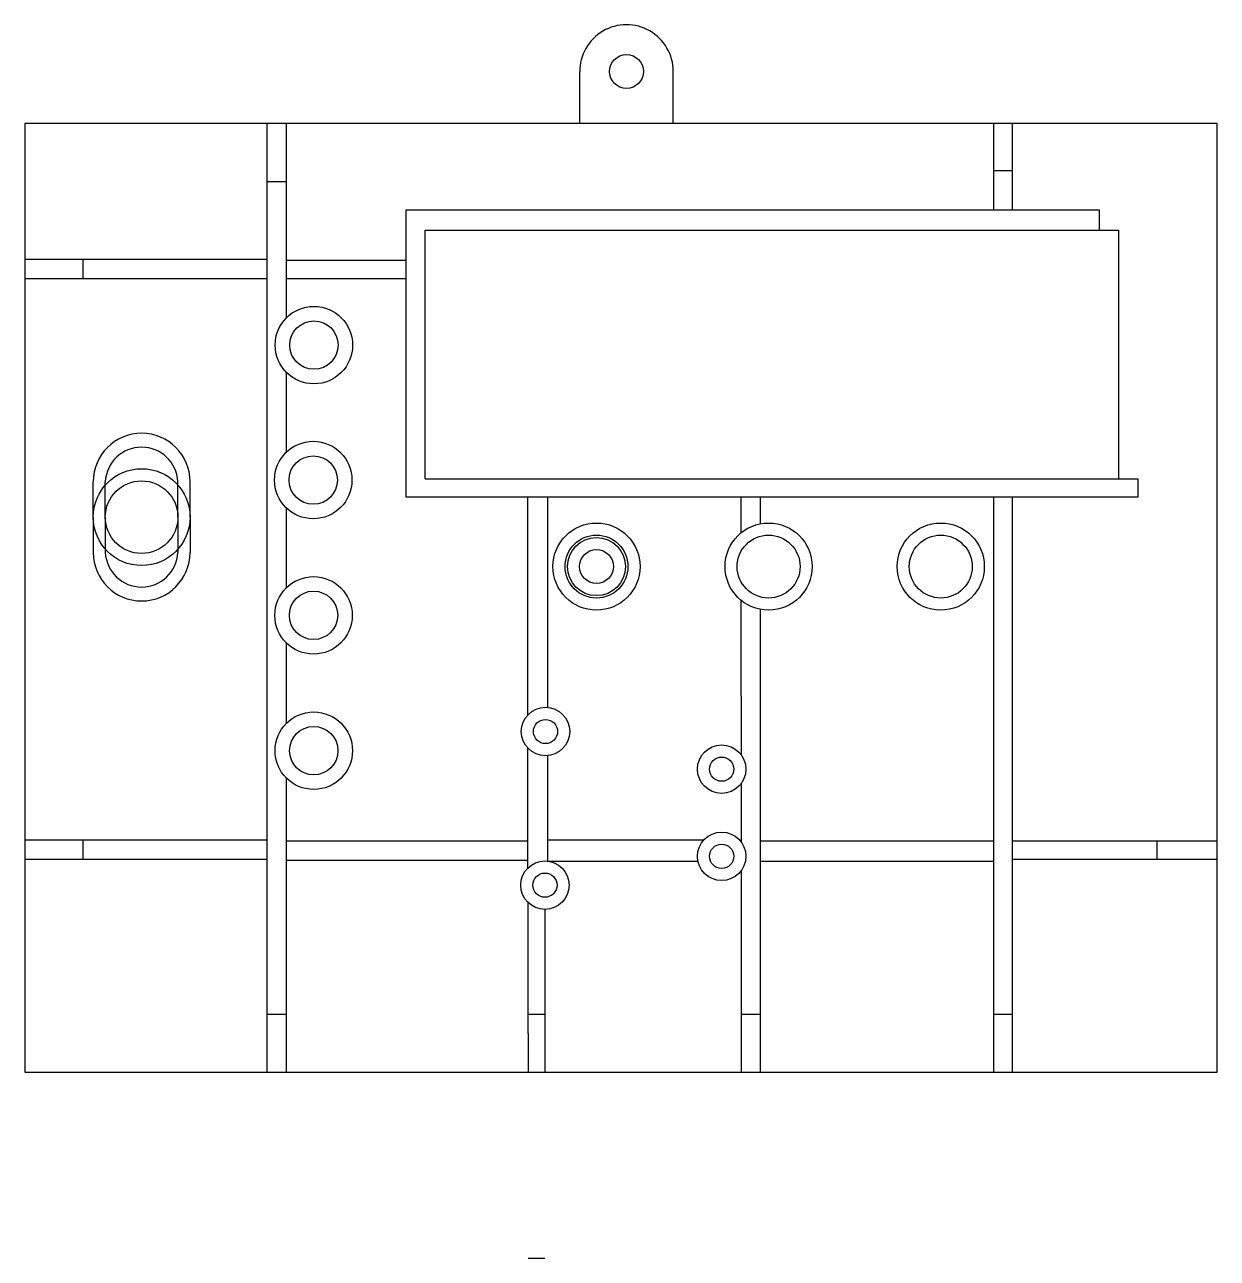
# Model space of a CAD drawing. Header units: millimetres. Extents: x -7 to 116, y -23 to 104.
import ezdxf

# ---------------------------------------------------------------- set-up
doc = ezdxf.new("R2010")
doc.units = ezdxf.units.MM
doc.layers.get('0').update_dxf_attribs({"linetype": 'CONTINUOUS'})

msp = doc.modelspace()

# ---------------------------------------------------------------- linework, layer by layer
for p, q in [((50.34, 94), (50.34, 99.33)), ((60, 94), (60, 99.38)), ((-3, 94), (-7, 94)), ((-7, 94), (-7, -4)), ((116.2, 94), (-3, 94)), ((18, 94), (18, -4)), ((20, 94), (20, 73.89)), ((93.09, 94), (93.09, 85.1)), ((95, 94), (95, 85.1)), ((116.2, -4), (116.2, 94)), ((18, 88), (20, 88)), ((93.09, 89.15), (95, 89.15)), ((34.38, 57.3), (34.38, 83)), ((34.38, 83), (104, 83)), ((-7, 80), (18, 80)), ((-1, 80), (-1, 78)), ((20, 79.89), (32.4, 79.89)), ((-7, 78), (18, 78)), ((20, 78), (32.4, 78)), ((20, 68.34), (20, 60.02)), ((0.08, 53.34), (0.08, 57)), ((1.33, 53.34), (1.33, 57)), ((8.83, 53.34), (8.83, 57)), ((10.08, 53.34), (10.08, 57)), ((34.38, 57.3), (105.98, 57.3)), ((44.98, 32.9), (44.98, 55.4)), ((47, 55.4), (47, 33.69)), ((67, 51.71), (67, 55.4)), ((69, 52.65), (69, 55.4)), ((93.09, 55.4), (93.09, -4)), ((95, 55.4), (95, -4)), ((20, 54.32), (20, 46.01)), ((0.08, 53.34), (0.08, 49.68)), ((1.33, 53.34), (1.33, 49.68)), ((8.83, 53.34), (8.83, 49.68)), ((10.08, 53.34), (10.08, 49.68)), ((67, 34.85), (67, 44.75)), ((69, -4), (69, 43.81)), ((20, 40.37), (20, 32)), ((67, 34.85), (67, 28.8)), ((44.98, 17.1), (44.98, 29.49)), ((47, 28.7), (47, 17.81)), ((20, 26.42), (20, -4)), ((67, 25.8), (67, 19.8)), ((-7, 20), (18, 20)), ((-1, 20), (-1, 18)), ((20, 19.91), (44.98, 19.91)), ((47, 20), (63.17, 20)), ((69, 19.91), (93.09, 19.91)), ((95, 19.91), (116.2, 19.91)), ((110, 18), (110, 19.91)), ((-7, 18), (18, 18)), ((20, 17.9), (44.98, 17.9)), ((95, 18), (116.2, 18)), ((47, 17.81), (62.55, 17.81)), ((67, 16.8), (67, -4)), ((69, 17.81), (93.09, 17.81)), ((45, 0), (45, 13.53)), ((46.74, 12.82), (46.74, -4)), ((18, 2), (20, 2)), ((45, 2), (46.74, 2)), ((67, 2), (69, 2)), ((93.09, 2), (95, 2)), ((45, 0), (45, -4)), ((-7, -4), (-3, -4)), ((-3, -4), (116.2, -4)), ((45, -23.23), (46.74, -23.23))]:
    msp.add_line(p, q)
msp.add_lwpolyline([(108, 55.4), (32.4, 55.4), (32.4, 85.1), (104, 85.1), (104, 83), (105.98, 83), (105.98, 57.3), (108, 57.3)], close=True)
for centre, radius in [((55.17, 99.38), 1.75), ((22.88, 71.11), 4), ((22.88, 71.11), 2.5), ((22.81, 57.17), 4), ((22.81, 57.17), 2.5), ((5.08, 53.34), 5), ((5.08, 53.34), 3.75), ((52.07, 48.23), 4.5), ((69.85, 48.23), 4.5), ((87.63, 48.23), 4.5), ((52.07, 48.23), 3.25), ((52.07, 48.23), 3), ((69.85, 48.23), 3.25), ((87.63, 48.23), 3.25), ((52.07, 48.23), 1.75), ((22.84, 43.19), 4), ((22.84, 43.19), 2.5), ((22.86, 29.21), 4), ((46.8, 31.19), 2.5), ((46.8, 31.19), 1.25), ((22.86, 29.21), 2.5), ((65, 27.3), 2.5), ((65, 27.3), 1.25), ((65, 18.3), 2.5), ((65, 18.3), 1.25), ((46.74, 15.32), 2.5), ((46.74, 15.32), 1.25)]:
    msp.add_circle(centre, radius)
for centre, radius, start, end in [((55.17, 99.38), 4.83, 0, 180.5663), ((5.08, 57), 5, 0, 180), ((5.08, 56.8), 3.76, 3.0844, 176.9156), ((5.08, 49.68), 5, -180, 0), ((5.08, 49.88), 3.76, 183.0844, 356.9156)]:
    msp.add_arc(centre, radius, start, end)

doc.saveas('drawing.dxf')
